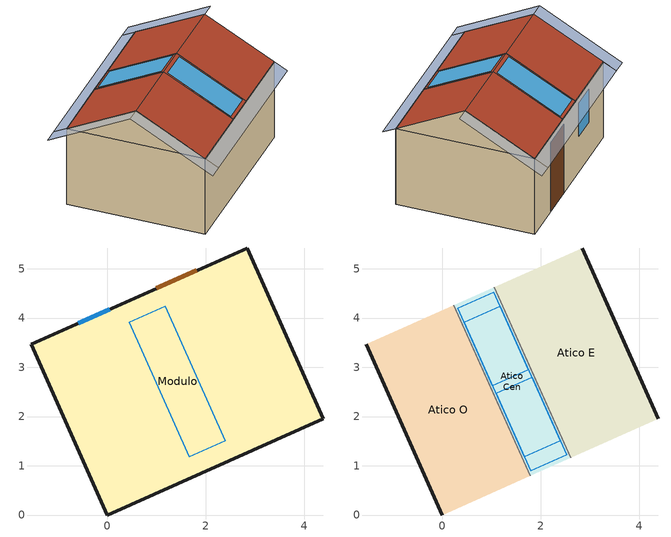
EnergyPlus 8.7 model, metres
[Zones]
Modulo
 floor ground (piso Mod): 2.84,5.42 4.39,1.95 0,0 -1.55,3.47 z0
 wall outside (paredes): 4.39,1.95 2.84,5.42 -1.55,3.47 0,0 4.39,1.95 z0:2.3
 window (ventamas): 0.04,4.18 -0.6,3.89 z1.1:2.1
 door (puerta Mod): 1.82,4.97 0.99,4.6 z0:2.1
 skylight inside (claraboya): 2.4,1.5 1.18,4.24 0.44,3.92 1.66,1.18 z2.3
Atico Cen
 floor to Modulo (falso techo At): 1.06,4.63 2.6,1.16 1.78,0.79 0.24,4.26 z2.3
 wall to Atico E (Timp interiores): 1.83,2.89,3.3 2.6,1.16,2.3 1.06,4.63,2.3
 wall to Atico O (Timp interiores): 1.01,2.53,3.3 0.24,4.26,2.3 1.78,0.79,2.3
 roof outside (techo): 1.83,2.89,3.3 1.06,4.63,2.3 0.24,4.26,2.3 1.01,2.53,3.3; 1.01,2.53,3.3 1.78,0.79,2.3 2.6,1.16,2.3 1.83,2.89,3.3
 skylight (claraboya): 1.75,2.96,3.25 1.05,4.53,2.35 0.32,4.2,2.35 1.02,2.63,3.25; 1.09,2.47,3.25 1.79,0.89,2.35 2.52,1.22,2.35 1.82,2.79,3.25
Atico E
 floor to Modulo (falso techo At): 2.84,5.42 4.39,1.95 2.6,1.16 1.06,4.63 z2.3
 wall outside (Timpano At): 3.61,3.69,3.3 4.39,1.95,2.3 2.84,5.42,2.3
 roof outside (techo): 3.61,3.69,3.3 2.84,5.42,2.3 1.06,4.63,2.3 1.83,2.89,3.3; 3.61,3.69,3.3 1.83,2.89,3.3 2.6,1.16,2.3 4.39,1.95,2.3
Atico O
 floor to Modulo (falso techo At): 0.24,4.26 1.78,0.79 0,0 -1.55,3.47 z2.3
 wall outside (Timpano At): -0.77,1.74,3.3 -1.55,3.47,2.3 0,0,2.3
 roof outside (techo): 1.01,2.53,3.3 0.24,4.26,2.3 -1.55,3.47,2.3 -0.77,1.74,3.3; -0.77,1.74,3.3 0,0,2.3 1.78,0.79,2.3 1.01,2.53,3.3
shading: 3.98,3.85,3.3 3.06,5.91,2.11 2.7,5.75,2.11 3.61,3.69,3.3; 2.84,5.42,2.3 2.7,5.75,2.11 -1.69,3.79,2.11 -1.55,3.47,2.3; -0.77,1.74,3.3 -1.69,3.79,2.11 -2.05,3.63,2.11 -1.14,1.57,3.3; -1.14,1.57,3.3 -0.22,-0.49,2.11 0.14,-0.32,2.11 -0.77,1.74,3.3; 0,0,2.3 0.14,-0.32,2.11 4.53,1.63,2.11 4.39,1.95,2.3
[Building]
MEV1: North Axis {deg}=0; Terrain=Country; Loads Convergence Tolerance Value=0.04; Temperature Convergence Tolerance Value {deltaC}=0.4; Solar Distribution=FullInteriorAndExteriorWithReflections; Maximum Number of Warmup Days=25
[Site:Location]
Imata ARQ: Latitude {deg}=-15.846; Longitude {deg}=-71.093; Time Zone {hr}=-5; Elevation {m}=4469
[Site:GroundTemperature:BuildingSurface]
5, 5, 5, 5, 5, 5, 4, 4, 4, 4, 4, 5
[Material] Thermal Absorptance=0.9
Name | Roughness | Thickness {m} | Conductivity {W/m-K} | Density {kg/m3} | Specific Heat {J/kg-K} | Solar Absorptance | Visible Absorptance
adobe 40cm | Rough | 0.4 | 0.95 | 1600 | 920 | 0.6 | 0.6
yeso 2.5cm | MediumRough | 0.025 | 0.4 | 900 | 1000 | 0.3 | 0.3
triplay 4mm | MediumSmooth | 0.004 | 0.14 | 560 | 1400 | 0.7 | 0.7
tecnopor 5cm | Rough | 0.05 | 0.033 | 30 | 1700 | 0.3 | 0.3
fibrocemento 4mm | MediumRough | 0.004 | 0.18 | 1500 | 1550 | 0.7 | 0.7
madera puerta 1cm | Smooth | 0.01 | 0.14 | 382.5 | 1600 | 0.6 | 0.6
arena_cemento 2cm | MediumRough | 0.02 | 1.4 | 2000 | 1000 | 0.6 | 0.6
piedra basalto 15cm | MediumSmooth | 0.15 | 3.5 | 2850 | 1000 | 0.7 | 0.7
madera list 5cm | MediumSmooth | 0.05 | 0.12 | 510 | 1380 | 0.7 | 0.7
madera piso 1.5cm | MediumRough | 0.015 | 0.12 | 510 | 1380 | 0.7 | 0.7
[Material:AirGap]
Cama_aire: Thermal Resistance {m2-K/W}=0.02
[WindowMaterial:Glazing] Optical Data Type=SpectralAverage; Infrared Transmittance at Normal Incidence=0; Front Side Infrared Hemispherical Emissivity=0.84; Back Side Infrared Hemispherical Emissivity=0.84; Dirt Correction Factor for Solar and Visible Transmittance=1; Solar Diffusing=No
Name | Thickness {m} | Solar Transmittance at Normal Incidence | Front Side Solar Reflectance at Normal Incidence | Back Side Solar Reflectance at Normal Incidence | Visible Transmittance at Normal Incidence | Front Side Visible Reflectance at Normal Incidence | Back Side Visible Reflectance at Normal Incidence | Conductivity {W/m-K}
vidrio simple 3mm | 0.003 | 0.837 | 0.075 | 0.075 | 0.898 | 0.081 | 0.081 | 0.9
policarbonato | 0.006 | 0.738 | 0.088 | 0.088 | 0.88 | 0.08 | 0.08 | 0.2
[WindowMaterial:Gas]
aire: Gas Type=Air; Thickness {m}=0.004
[WindowMaterial:Blind]
Contraventana: Slat Orientation=Vertical; Slat Width {m}=0.1; Slat Separation {m}=0.1; Slat Thickness {m}=0.005; Slat Angle {deg}=0; Slat Conductivity {W/m-K}=0.14; Front Side Slat Beam Solar Reflectance=0.4; Back Side Slat Beam Solar Reflectance=0.4; Front Side Slat Diffuse Solar Reflectance=0.4; Back Side Slat Diffuse Solar Reflectance=0.4; Slat Beam Visible Transmittance=0; Front Side Slat Infrared Hemispherical Emissivity=0.9; Back Side Slat Infrared Hemispherical Emissivity=0.9; Blind to Glass Distance {m}=0.05; Blind Top Opening Multiplier=0.5; Blind Left Side Opening Multiplier=0.5; Blind Right Side Opening Multiplier=0.5; Maximum Slat Angle {deg}=180
[Construction]
piso Mod: piedra basalto 15cm, madera list 5cm, Cama_aire, madera piso 1.5cm
paredes; Timpano At: arena_cemento 2cm, adobe 40cm, yeso 2.5cm
puerta Mod: madera puerta 1cm
ventamas: vidrio simple 3mm, aire, vidrio simple 3mm
falso techo At: triplay 4mm, tecnopor 5cm
claraboya: policarbonato
techo: fibrocemento 4mm
Timp interiores: triplay 4mm
Ventana_Contraventana: Contraventana, vidrio simple 3mm, aire, vidrio simple 3mm
[WindowProperty:ShadingControl]
ContraVENTANA: Shading Type=ExteriorBlind; Construction with Shading=Ventana_Contraventana; Shading Control Type=AlwaysOff; Shading Control Is Scheduled=No; Glare Control Is Active=No; Type of Slat Angle Control for Blinds=FixedSlatAngle
[Zone]
Atico Cen; Atico E; Modulo; Atico O
[HVACTemplate:Thermostat]
Termostato: Heating Setpoint Schedule=Calentamiento; Cooling Setpoint Schedule=Enfriamiento
[HVACTemplate:Zone:IdealLoadsAirSystem]
Modulo: Template Thermostat=Termostato; Maximum Heating Supply Air Temperature {C}=50; Minimum Cooling Supply Air Temperature {C}=10; Maximum Heating Supply Air Humidity Ratio {kgWater/kgDryAir}=0.0156; Minimum Cooling Supply Air Humidity Ratio {kgWater/kgDryAir}=0.0077; Heating Limit=NoLimit; Cooling Limit=NoLimit; Dehumidification Control Type=ConstantSensibleHeatRatio; Cooling Sensible Heat Ratio=0.7; Dehumidification Setpoint {percent}=60; Humidification Control Type=None; Humidification Setpoint {percent}=30; Outdoor Air Method=None; Outdoor Air Flow Rate per Person {m3/s}=0.00944; Demand Controlled Ventilation Type=None; Outdoor Air Economizer Type=NoEconomizer; Heat Recovery Type=None; Sensible Heat Recovery Effectiveness=0.7; Latent Heat Recovery Effectiveness=0.65
[Schedule:Compact]
Calentamiento; Enfriamiento: Through: 05/31, For: AllDays, Until: 24:00, 12.3, Through: 06/30, For: AllDays, Until: 24:00, 11.3, Through: 07/31, For: AllDays, Until: 24:00, 12.3, Through: 12/31, For: AllDays, Until: 24:00, 12.3
[AirflowNetwork:SimulationControl]
AFN_MEV1: AirflowNetwork Control=MultizoneWithoutDistribution; Wind Pressure Coefficient Type=SurfaceAverageCalculation; Building Type=LowRise; Maximum Number of Iterations=500; Initialization Type=ZeroNodePressures; Relative Airflow Convergence Tolerance=0.0001; Absolute Airflow Convergence Tolerance {kg/s}=0.000001; Convergence Acceleration Limit=-.5; Ratio of Building Width Along Short Axis to Width Along Long Axis=1; Height Dependence of External Node Temperature=No
[AirflowNetwork:MultiZone:Zone] Ventilation Control Mode=Constant; Indoor and Outdoor Temperature Difference Upper Limit for Minimum Venting Open Factor {deltaC}=100; Indoor and Outdoor Enthalpy Difference Upper Limit for Minimum Venting Open Factor {deltaJ/kg}=300000; Single Sided Wind Pressure Coefficient Algorithm=Standard; Facade Width {m}=10
Modulo; Atico Cen
[AirflowNetwork:MultiZone:Surface] Leakage Component=abertura; Window/Door Opening Factor, or Crack Factor=1; Ventilation Control Mode=NoVent; Indoor and Outdoor Temperature Difference Upper Limit for Minimum Venting Open Factor {deltaC}=100; Indoor and Outdoor Enthalpy Difference Upper Limit for Minimum Venting Open Factor {deltaJ/kg}=300000; Equivalent Rectangle Method=PolygonHeight; Equivalent Rectangle Aspect Ratio=1
Ventana; Clarab Mod; Clarab AlaS; Clarab AlaN; Clarab FT Atico
[AirflowNetwork:MultiZone:Component:DetailedOpening]
abertura: Air Mass Flow Coefficient When Opening is Closed {kg/s-m}=0.001; Air Mass Flow Exponent When Opening is Closed=0.65; Type of Rectangular Large Vertical Opening (LVO)=NonPivoted; Extra Crack Length or Height of Pivoting Axis {m}=0; Number of Sets of Opening Factor Data=2; Opening Factor 1=0; Discharge Coefficient for Opening Factor 1=0.001; Width Factor for Opening Factor 1=0; Height Factor for Opening Factor 1=0; Start Height Factor for Opening Factor 1=0; Opening Factor 2=1; Discharge Coefficient for Opening Factor 2=0.6; Width Factor for Opening Factor 2=1; Height Factor for Opening Factor 2=1; Start Height Factor for Opening Factor 2=0
